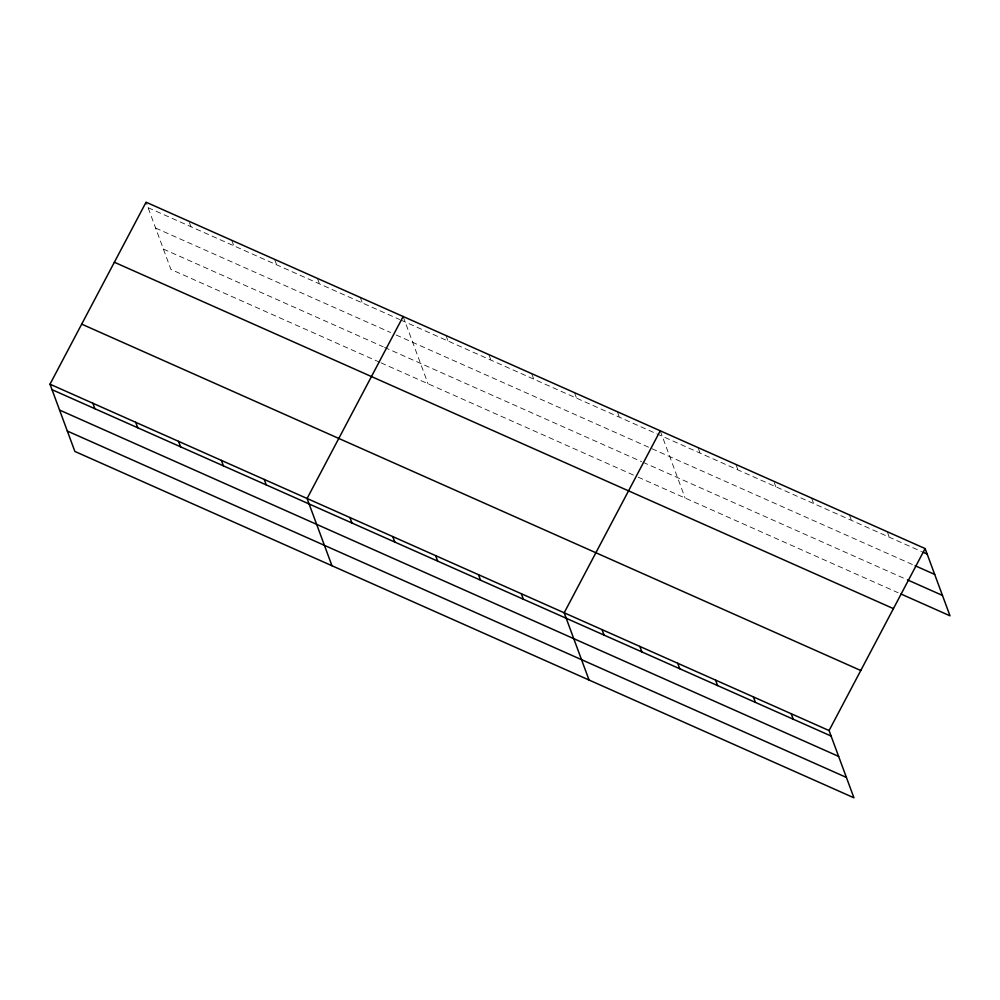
<?xml version="1.0" encoding="UTF-8"?>
<svg xmlns="http://www.w3.org/2000/svg" width="1000" height="1000" viewBox="0 0 1000 1000"><rect width="100%" height="100%" fill="white"/><g stroke="black" fill="none" stroke-linecap="round" stroke-linejoin="round"><path stroke-width="0.75" stroke-dasharray="5 3.75" d="M148.075 207.662L399.65 319.513M401.025 320.125L921.55 551.538M155.625 228.05L390.6 332.512M396.125 334.975L913.662 565.075M163.388 249.05L383.162 346.763M384.55 347.375L641.637 461.675M643.025 462.287L904.625 578.6M379.65 362.225L170.925 269.438L146.062 202.2M381.025 362.85L636.737 476.538M638.125 477.15L898.15 592.75M887.288 531.737L889.312 537.212M849.45 514.913L851.462 520.388M811.6 498.1L813.625 503.562M774.275 482.638L775.788 486.737M735.925 464.45L737.95 469.913M698.088 447.625L700.113 453.088M660.238 430.8L685.113 498.038M617.4 411.75L619.412 417.212M574.55 392.7L576.562 398.162M531.7 373.65L533.725 379.113M488.85 354.6L490.875 360.062M446 335.55L448.025 341.012M403.15 316.5L428.025 383.738M360.3 297.45L362.325 302.913M317.45 278.4L319.475 283.863M274.6 259.35L276.625 264.812M231.75 240.3L233.775 245.763M189.412 222.613L190.925 226.713"/><path stroke-width="1.5" d="M50 384.188L829.075 730.562L853.938 797.8L74.875 451.438L50 384.188L146.062 202.2L925.125 548.562L950 615.812L900.95 594M403.15 316.5L307.087 498.5L331.962 565.737M660.238 430.8L564.188 612.8L589.062 680.037M829.075 730.562L925.125 548.562M922.95 552.163L927.15 554.038M915.075 565.7L934.688 574.425M907.425 579.85L942.463 595.425M114.362 262.25L893.425 608.625M81.7 324.137L860.763 670.5M52.025 389.663L831.087 736.038M59.562 410.05L838.637 756.413M67.337 431.05L846.4 777.425M791.225 713.737L793.25 719.212M753.388 696.912L755.413 702.387M715.55 680.088L717.575 685.562M677.712 663.275L679.725 668.737M639.862 646.45L641.888 651.912M602.025 629.625L604.05 635.087M521.337 593.75L523.362 599.212M478.488 574.7L480.513 580.163M435.637 555.65L437.663 561.112M392.788 536.6L394.812 542.062M349.938 517.55L351.962 523.013M264.25 479.45L266.262 484.913M221.4 460.4L223.412 465.863M178.55 441.35L180.575 446.812M135.7 422.3L137.725 427.762M92.85 403.237L94.875 408.713"/></g></svg>
